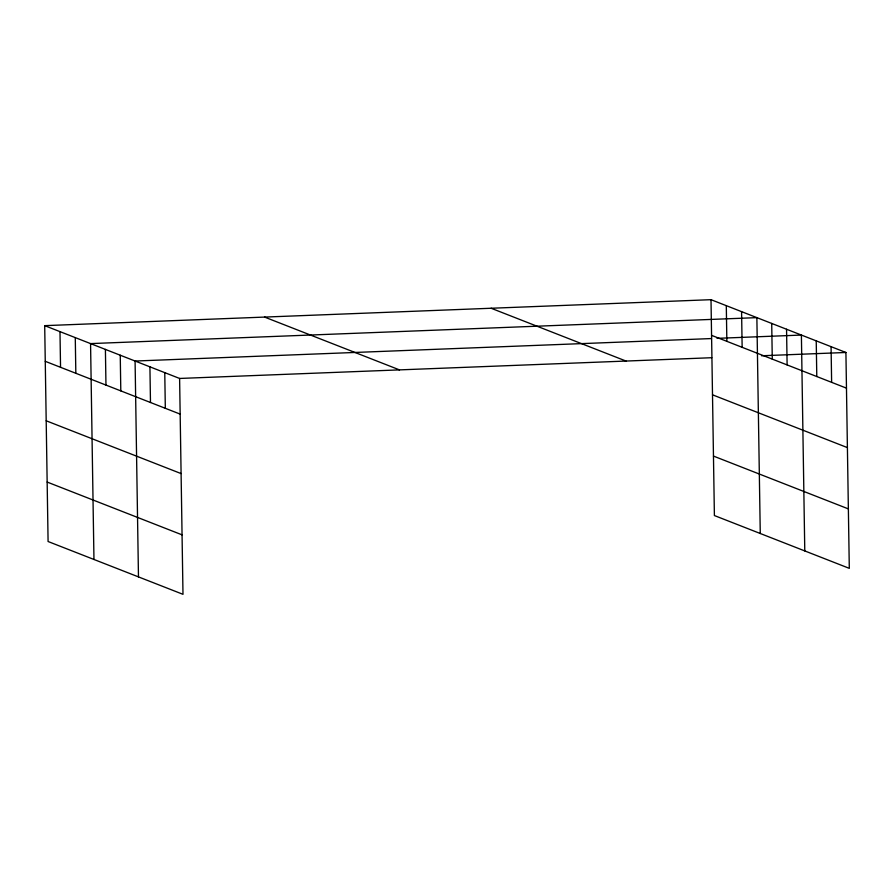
<?xml version="1.0" encoding="UTF-8"?>
<svg xmlns="http://www.w3.org/2000/svg" width="894" height="894" viewBox="0 0 894 894"><rect width="100%" height="100%" fill="white"/><g stroke="black" fill="none" stroke-linecap="round" stroke-linejoin="round"><path stroke-width="1.34" d="M44.7 325.651L179.605 378.453L182.991 594.32L48.086 541.518L44.7 325.651L711.009 299.68L845.914 352.482L849.3 568.349L714.395 515.547L711.009 299.68M711.501 338.558L135.083 361.031L138.469 576.887M717.033 338.345L801.393 335.06L804.779 550.928M179.605 378.453L711.769 357.712M761.554 355.767L845.914 352.482M711.568 335.351L846.473 388.152M491.13 308.251L626.024 361.053M712.507 394.813L847.4 447.615M713.468 456.085L848.361 508.887M264.579 317.079L399.484 369.881M45.259 361.321L180.163 414.112M46.197 420.783L181.091 473.585M47.159 482.056L182.052 534.847M831.074 346.671L831.632 382.341M816.233 340.871L816.792 376.53M786.552 329.249L787.111 364.92M771.712 323.449L772.271 359.109M760.269 533.506L756.872 317.638L90.562 343.598L93.959 559.465M741.584 311.648L742.143 347.319M726.297 305.67L726.856 341.329M164.764 372.642L165.323 408.312M149.924 366.831L150.483 402.501M120.243 355.22L120.802 390.879M105.403 349.409L105.961 385.079M75.275 337.619L75.834 373.29M59.987 331.64L60.546 367.3"/></g></svg>
